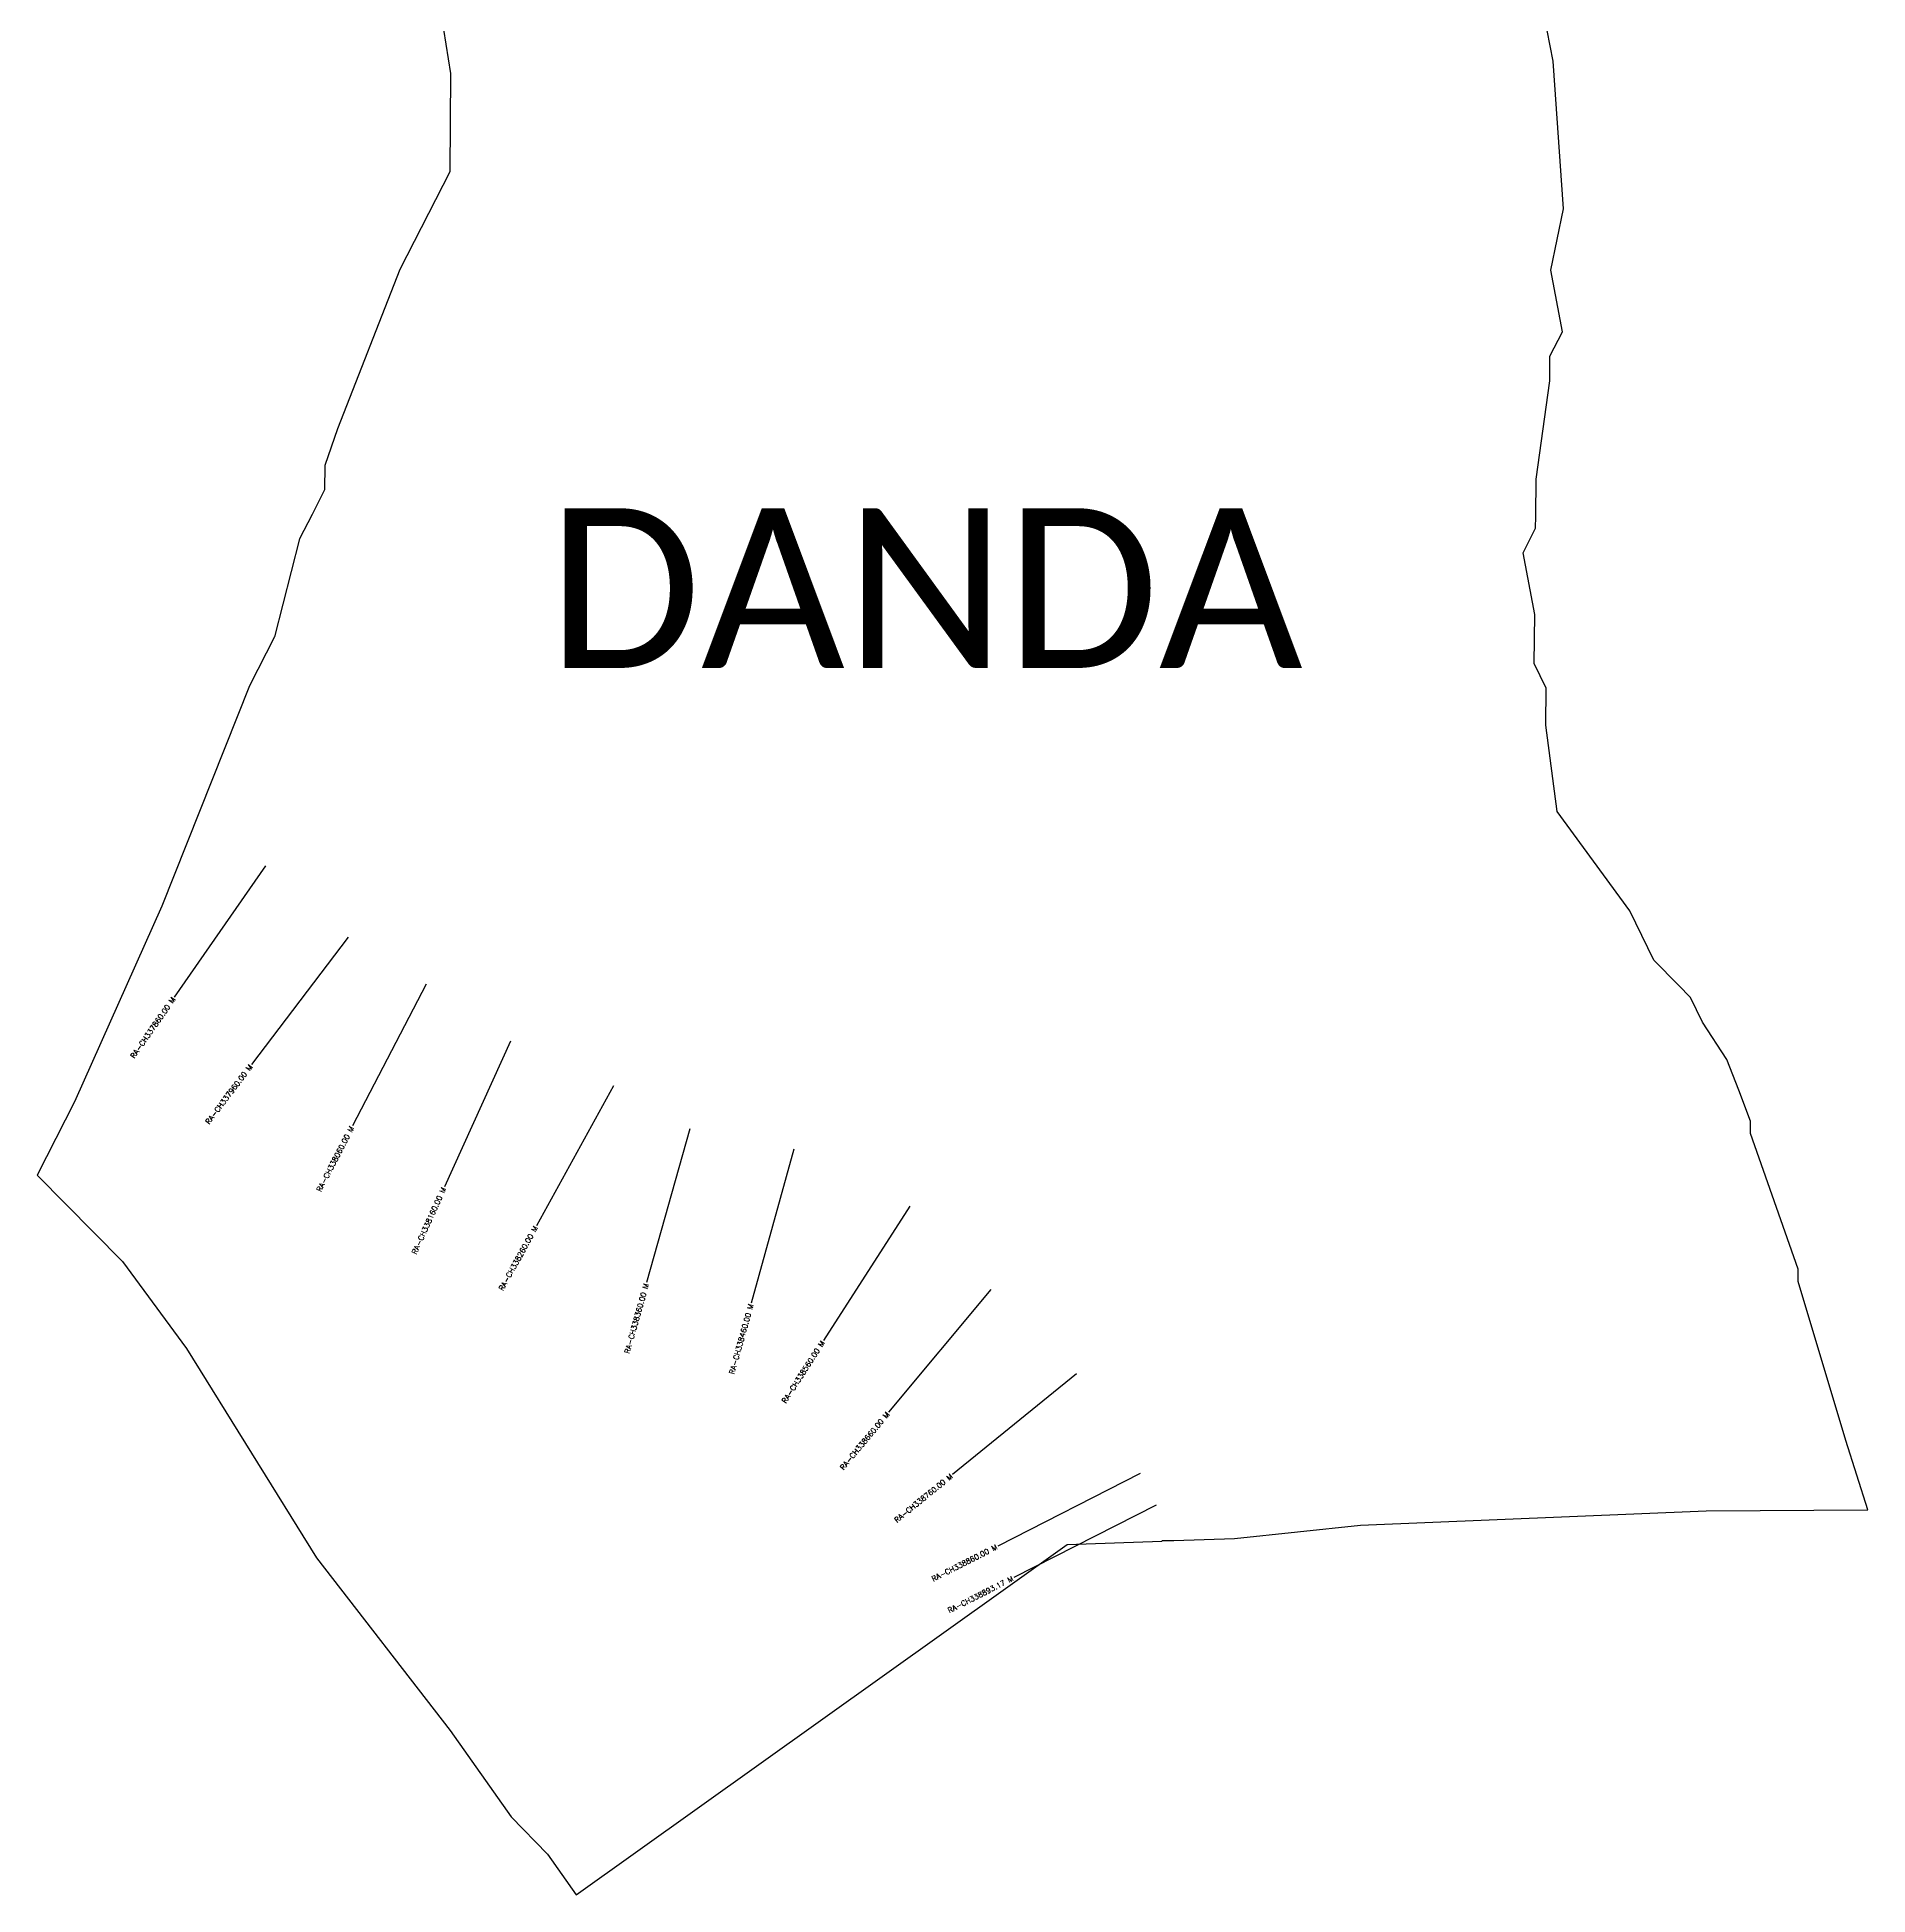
# Model space of a CAD drawing. Header units: metres. Extents: x 291638 to 293357, y 1989401 to 1992890.
# Drawn here: x 291638 to 293357, y 1989401 to 1991146 of the extents above; entities that cross this region are included whole.
import ezdxf
from ezdxf.enums import TextEntityAlignment as Align

# ---------------------------------------------------------------- set-up
doc = ezdxf.new("R2010")
doc.units = ezdxf.units.M
doc.header["$MEASUREMENT"] = 0
for name, color, linetype in [('CS', 134, 'Continuous'), ('CSMark', 6, 'Continuous'), ('VILLAGE BOUNDRY', 10, 'Continuous'), ('VILLAGE NAME', 250, 'Continuous')]:
    doc.layers.add(name, color=color, linetype=linetype)
doc.styles.get("Standard").update_dxf_attribs({"font": 'simplex.shx'})

msp = doc.modelspace()

# ---------------------------------------------------------------- linework, layer by layer
at = {"layer": 'CS'}
for p, q in [((291852.5, 1990367.3), (291766.8, 1990244.2)), ((291930, 1990300.3), (291839.3, 1990180.8)), ((292003.3, 1990256.4), (291934.2, 1990123.3)), ((292082.4, 1990202.8), (292020.4, 1990066.1)), ((292179.4, 1990160.8), (292106.8, 1990029.5)), ((292251.1, 1990120.4), (292210.4, 1989976)), ((292348.7, 1990101.3), (292308.6, 1989956.7)), ((292457.6, 1990047.8), (292376.4, 1989921.6)), ((292533.5, 1989969.7), (292437.6, 1989854.4)), ((292614, 1989890.3), (292497.5, 1989795.7)), ((292673.8, 1989796.7), (292540.1, 1989728.6)), ((292688.8, 1989767.1), (292555.1, 1989699.1))]:
    msp.add_line(p, q, dxfattribs=at)
at = {"layer": 'VILLAGE BOUNDRY'}
msp.add_lwpolyline([(292015.1, 1991180.6), (292026.1, 1991111.4), (292025.4, 1991019.2), (291978.6, 1990927.3), (291919.9, 1990777.9), (291908.1, 1990743.4), (291907.9, 1990720.4), (291896.2, 1990697.4), (291884.5, 1990674.5), (291860.8, 1990582.4), (291837.4, 1990536.5), (291755.1, 1990329.6), (291673.1, 1990145.8), (291638, 1990077), (291718.1, 1989995.7), (291778.1, 1989914.3), (291900.4, 1989717.7), (292026, 1989555.4), (292083, 1989474.3), (292117.3, 1989439.4), (292144.2, 1989401.1), (292605.2, 1989730), (292694.1, 1989733.2), (292695, 1989733.7), (292705.5, 1989733.7), (292762.5, 1989735.8), (292880.8, 1989748.2), (293205.4, 1989761.8), (293357.3, 1989762.5), (293336.5, 1989827.9), (293291.8, 1989977.1), (293291.9, 1989988.6), (293247.1, 1990116.2), (293247.2, 1990127.7), (293236, 1990156.7), (293224.7, 1990185.7), (293202, 1990220.6), (293190.7, 1990243.9), (293179.3, 1990255.5), (293156.4, 1990278.9), (293133.8, 1990325.3), (293065.5, 1990418.5), (293054.8, 1990499.4), (293055.2, 1990534.1), (293043.9, 1990557.3), (293044.4, 1990603.5), (293033.5, 1990661.4), (293045.3, 1990684.4), (293045.4, 1990695.9), (293045.8, 1990730.6), (293058.6, 1990822.8), (293058.6, 1990845.9), (293070.4, 1990868.9), (293059.4, 1990926.8), (293071.6, 1990984.4), (293061.6, 1991123.1), (293050.6, 1991181)], dxfattribs=at)

# ---------------------------------------------------------------- texts
at = {"layer": 'CSMark'}
for s, rotation, p in [('RA-CH337860.00 M', 55.1693, (291766.2, 1990243.4)), ('RA-CH337960.00 M', 52.8108, (291838.7, 1990180)), ('RA-CH338060.00 M', 62.5465, (291933.7, 1990122.4)), ('RA-CH338160.00 M', 65.5986, (292020, 1990065.2)), ('RA-CH338260.00 M', 61.0461, (292106.3, 1990028.7)), ('RA-CH338360.00 M', 74.2559, (292210.2, 1989975.1)), ('RA-CH338460.00 M', 74.5237, (292308.4, 1989955.8)), ('RA-CH338560.00 M', 57.2357, (292375.9, 1989920.8)), ('RA-CH338660.00 M', 50.2672, (292437, 1989853.6)), ('RA-CH338760.00 M', 39.0944, (292496.8, 1989795.1)), ('RA-CH338860.00 M', 26.9777, (292539.2, 1989728.2)), ('RA-CH338893.17 M', 26.9777, (292554.3, 1989698.6))]:
    msp.add_text(s, height=5, rotation=rotation, dxfattribs=at).set_placement(p, align=Align.MIDDLE_RIGHT)
at = {"layer": 'VILLAGE NAME', "insert": (292117.5, 1990703.2), "char_height": 150, "attachment_point": 1}
msp.add_mtext_dynamic_manual_height_columns('{\\fCalibri|b0|i0|c0|p34;DANDA}', width=1877.914, gutter_width=1, heights=[0], dxfattribs=at)

doc.saveas('drawing.dxf')
